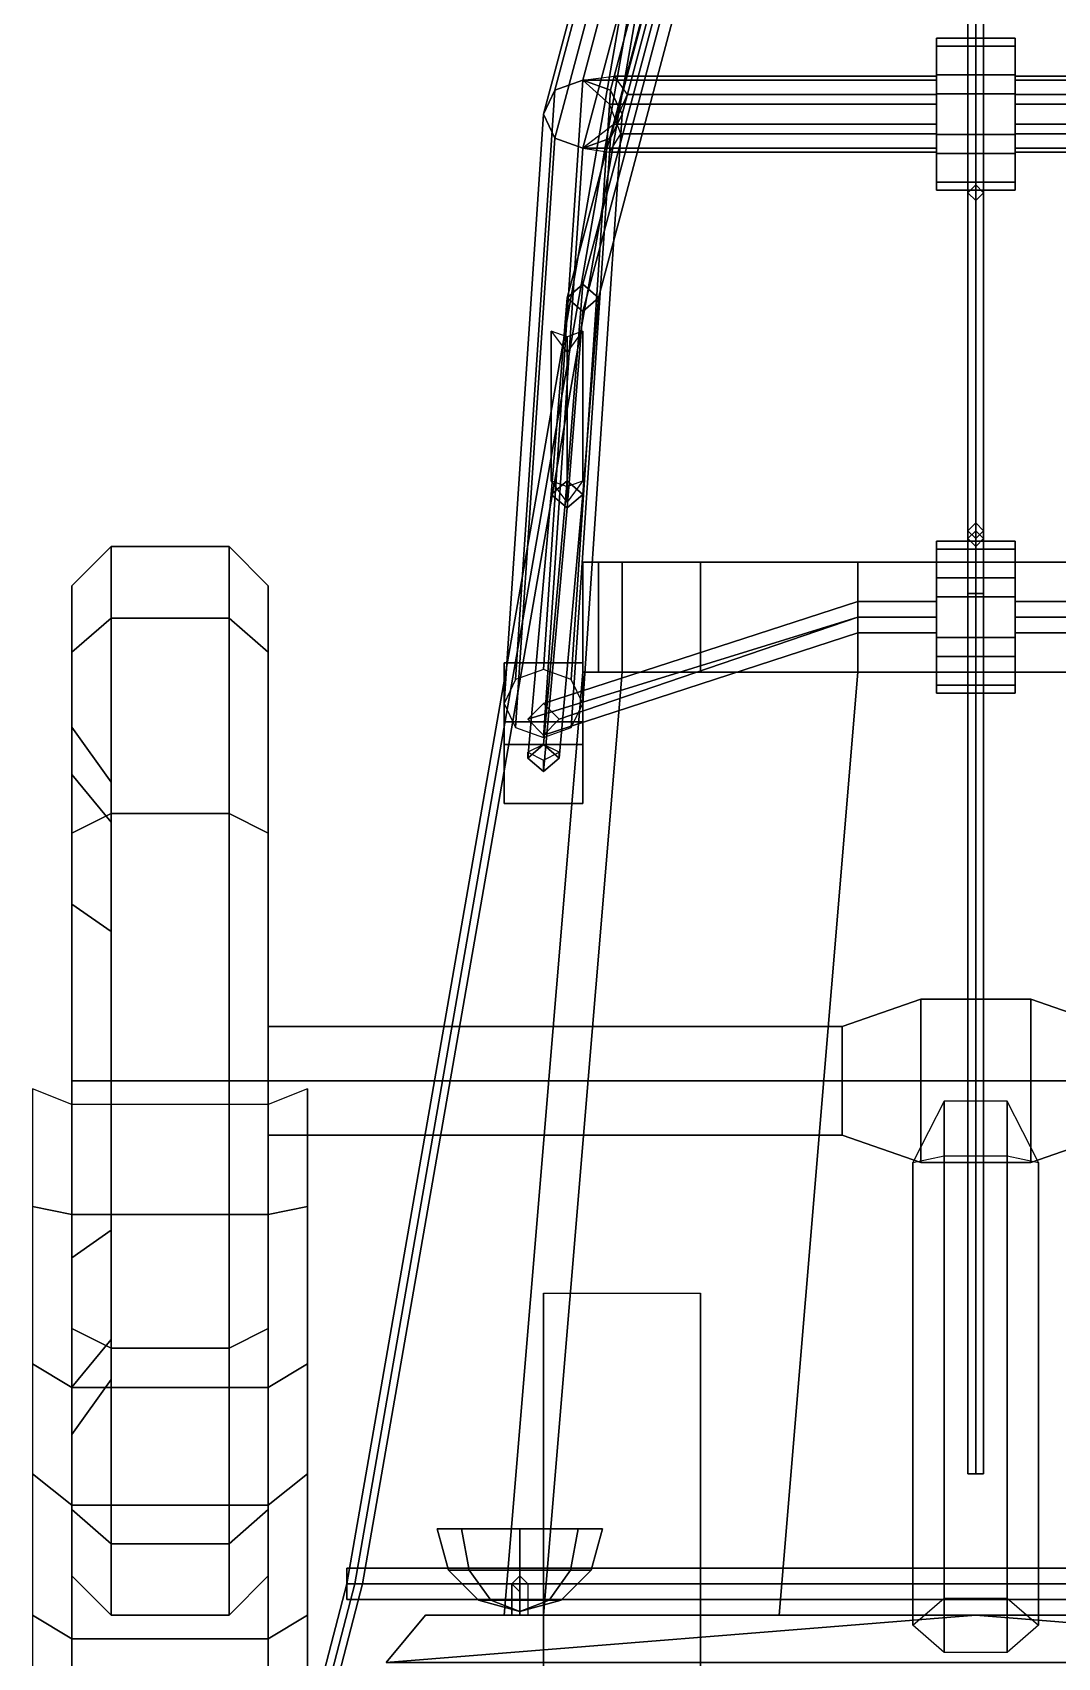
# Model space of a CAD drawing. Header units: millimetres. Extents: x -1.2 to 3, y -3.17 to 5.
# Drawn here: x -1.2 to 0.104, y 0.676 to 2.744 of the extents above; entities that cross this region are included whole.
import ezdxf

# ---------------------------------------------------------------- set-up
doc = ezdxf.new("R2010")
doc.units = ezdxf.units.MM
for name, color, linetype in [('c2', 7, 'Continuous'), ('crane', 1, 'Continuous'), ('mudguards', 6, 'Continuous'), ('wheels', 2, 'Continuous')]:
    doc.layers.add(name, color=color, linetype=linetype)

msp = doc.modelspace()

# ---------------------------------------------------------------- linework, layer by layer
for points in [[(0.5, 2.07, 1.57), (0.5, 2.07, 0.78), (-0.5, 2.07, 0.78), (-0.5, 2.07, 1.57)], [(-0.5, 2.07, 0.78), (-0.5, 1.93, 0.78), (-0.5, 1.93, 1.57), (-0.5, 2.07, 1.57)], [(0.5, 2.07, 0.78), (0.5, 1.93, 0.78), (-0.5, 1.93, 0.78), (-0.5, 2.07, 0.78)], [(-0.5, 2.07, 1.57), (-0.5, 1.93, 1.57), (-0.45, 1.93, 1.63), (-0.45, 2.07, 1.63)], [(0.45, 2.07, 1.63), (0.5, 2.07, 1.57), (-0.5, 2.07, 1.57), (-0.45, 2.07, 1.63)], [(-0.35, 2.07, 0.78), (-0.35, 2.07, 0.65), (-0.48, 2.07, 0.67), (-0.5, 2.07, 0.78)], [(-0.5, 2.07, 0.78), (-0.48, 2.07, 0.67), (-0.48, 1.93, 0.67), (-0.5, 1.93, 0.78)], [(-0.48, 1.93, 0.67), (-0.48, 2.07, 0.67), (-0.35, 2.07, 0.65), (-0.35, 1.93, 0.65)], [(-0.45, 2.07, 1.63), (-0.45, 1.93, 1.63), (-0.15, 1.93, 1.69), (-0.15, 2.07, 1.69)], [(0.15, 2.07, 1.69), (0.45, 2.07, 1.63), (-0.45, 2.07, 1.63), (-0.15, 2.07, 1.69)], [(0, 1.93, 0.68), (0, 2.07, 0.68), (-0.35, 2.07, 0.78), (-0.35, 1.93, 0.78)], [(-0.35, 1.93, 0.65), (-0.35, 2.07, 0.65), (0, 2.07, 0.54), (0, 1.93, 0.54)], [(0, 2.07, 0.68), (0, 2.07, 0.54), (-0.35, 2.07, 0.65), (-0.35, 2.07, 0.78)], [(-0.15, 2.07, 1.69), (-0.15, 1.93, 1.69), (0.15, 1.93, 1.69), (0.15, 2.07, 1.69)], [(0.35, 2.07, 0.78), (0.35, 2.07, 0.65), (0, 2.07, 0.54), (0, 2.07, 0.68)], [(0.35, 2.07, 0.65), (0.35, 1.93, 0.65), (0, 1.93, 0.54), (0, 2.07, 0.54)], [(0, 2.07, 0.68), (0, 1.93, 0.68), (0.35, 1.93, 0.78), (0.35, 2.07, 0.78)], [(-0.5, 1.93, 0.78), (-0.6, 0.73, 0.78), (-0.6, 0.73, 1.57), (-0.5, 1.93, 1.57)], [(-0.5, 1.93, 1.57), (-0.6, 0.73, 1.57), (-0.55, 0.73, 1.67), (-0.45, 1.93, 1.63)], [(0.5, 1.93, 0.78), (0.6, 0.73, 0.78), (-0.6, 0.73, 0.78), (-0.5, 1.93, 0.78)], [(-0.45, 1.93, 1.63), (-0.55, 0.73, 1.67), (-0.25, 0.73, 1.74), (-0.15, 1.93, 1.69)], [(-0.5, 1.93, 0.78), (-0.48, 1.93, 0.67), (-0.35, 1.93, 0.65), (-0.35, 1.93, 0.78)], [(-0.35, 1.93, 0.78), (-0.35, 1.93, 0.65), (0, 1.93, 0.54), (0, 1.93, 0.68)], [(-0.15, 1.93, 1.69), (-0.25, 0.73, 1.74), (0.25, 0.73, 1.74), (0.15, 1.93, 1.69)], [(0, 1.93, 0.68), (0, 1.93, 0.54), (0.35, 1.93, 0.65), (0.35, 1.93, 0.78)], [(-0.17, 1.41, 0.56), (-0.17, 1.4793, 0.6), (-0.07, 1.5139, 0.58), (-0.07, 1.41, 0.52)], [(-0.17, 1.4793, 0.6), (-0.17, 1.4793, 0.68), (-0.07, 1.5139, 0.7), (-0.07, 1.5139, 0.58)], [(-0.17, 1.4793, 0.68), (-0.17, 1.41, 0.72), (-0.07, 1.41, 0.76), (-0.07, 1.5139, 0.7)], [(0.07, 1.41, 0.76), (0.07, 1.5139, 0.7), (-0.07, 1.5139, 0.7), (-0.07, 1.41, 0.76)], [(0.07, 1.5139, 0.7), (0.07, 1.5139, 0.58), (-0.07, 1.5139, 0.58), (-0.07, 1.5139, 0.7)], [(0.07, 1.5139, 0.58), (0.07, 1.41, 0.52), (-0.07, 1.41, 0.52), (-0.07, 1.5139, 0.58)], [(0.17, 1.41, 0.72), (0.17, 1.4793, 0.68), (0.07, 1.5139, 0.7), (0.07, 1.41, 0.76)], [(0.17, 1.4793, 0.68), (0.17, 1.4793, 0.6), (0.07, 1.5139, 0.58), (0.07, 1.5139, 0.7)], [(0.17, 1.4793, 0.6), (0.17, 1.41, 0.56), (0.07, 1.41, 0.52), (0.07, 1.5139, 0.58)], [(-0.17, 1.4793, 0.6), (-0.17, 1.41, 0.56), (-0.9, 1.41, 0.56), (-0.9, 1.4793, 0.6)], [(-0.17, 1.4793, 0.68), (-0.17, 1.4793, 0.6), (-0.9, 1.4793, 0.6), (-0.9, 1.4793, 0.68)], [(-0.17, 1.41, 0.72), (-0.17, 1.4793, 0.68), (-0.9, 1.4793, 0.68), (-0.9, 1.41, 0.72)], [(-0.17, 1.41, 0.56), (-0.17, 1.3407, 0.6), (-0.9, 1.3407, 0.6), (-0.9, 1.41, 0.56)], [(-0.17, 1.3407, 0.68), (-0.17, 1.41, 0.72), (-0.9, 1.41, 0.72), (-0.9, 1.3407, 0.68)], [(-0.17, 1.3407, 0.6), (-0.17, 1.41, 0.56), (-0.07, 1.41, 0.52), (-0.07, 1.3061, 0.58)], [(-0.17, 1.41, 0.72), (-0.17, 1.3407, 0.68), (-0.07, 1.3061, 0.7), (-0.07, 1.41, 0.76)], [(0.07, 1.3061, 0.7), (0.07, 1.41, 0.76), (-0.07, 1.41, 0.76), (-0.07, 1.3061, 0.7)], [(0.07, 1.41, 0.52), (0.07, 1.3061, 0.58), (-0.07, 1.3061, 0.58), (-0.07, 1.41, 0.52)], [(0.17, 1.3407, 0.68), (0.17, 1.41, 0.72), (0.07, 1.41, 0.76), (0.07, 1.3061, 0.7)], [(0.17, 1.41, 0.56), (0.17, 1.3407, 0.6), (0.07, 1.3061, 0.58), (0.07, 1.41, 0.52)], [(-0.04, 1.384, 0.735), (-0.08, 1.3061, 0.7), (-0.08, 0.7172, 1.04), (-0.04, 0.7518, 1.1)], [(0.04, 1.384, 0.735), (-0.04, 1.384, 0.735), (-0.04, 0.7518, 1.1), (0.04, 0.7518, 1.1)], [(0.08, 1.3061, 0.7), (0.04, 1.384, 0.735), (0.04, 0.7518, 1.1), (0.08, 0.7172, 1.04)], [(-0.17, 1.3407, 0.6), (-0.17, 1.3407, 0.68), (-0.9, 1.3407, 0.68), (-0.9, 1.3407, 0.6)], [(-0.17, 1.3407, 0.68), (-0.17, 1.3407, 0.6), (-0.07, 1.3061, 0.58), (-0.07, 1.3061, 0.7)], [(0.17, 1.3407, 0.6), (0.17, 1.3407, 0.68), (0.07, 1.3061, 0.7), (0.07, 1.3061, 0.58)], [(-0.08, 1.3061, 0.7), (-0.04, 1.3147, 0.615), (-0.04, 0.6825, 0.98), (-0.08, 0.7172, 1.04)], [(0.07, 1.3061, 0.58), (0.07, 1.3061, 0.7), (-0.07, 1.3061, 0.7), (-0.07, 1.3061, 0.58)], [(-0.04, 1.3147, 0.615), (0.04, 1.3147, 0.615), (0.04, 0.6825, 0.98), (-0.04, 0.6825, 0.98)], [(0.04, 1.3147, 0.615), (0.08, 1.3061, 0.7), (0.08, 0.7172, 1.04), (0.04, 0.6825, 0.98)], [(-0.55, 1.14, 0.76), (-0.55, -0.46, 0.76), (-0.55, -0.46, 0.89), (-0.55, 1.14, 0.89)], [(-0.35, 1.14, 0.76), (-0.35, -0.46, 0.76), (-0.55, -0.46, 0.76), (-0.55, 1.14, 0.76)], [(-0.35, -0.46, 0.89), (-0.35, -0.46, 0.76), (-0.35, 1.14, 0.76), (-0.35, 1.14, 0.89)], [(-0.5058, 0.84, 1.6958), (-0.58, 0.84, 1.665), (-0.6542, 0.84, 1.6958), (-0.685, 0.84, 1.77)], [(-0.475, 0.84, 1.77), (-0.5058, 0.84, 1.6958), (-0.685, 0.84, 1.77), (-0.6542, 0.84, 1.8442)], [(-0.6709, 0.7875, 1.77), (-0.685, 0.84, 1.77), (-0.6542, 0.84, 1.6958), (-0.6443, 0.7875, 1.7057)], [(-0.6443, 0.7875, 1.8343), (-0.6542, 0.84, 1.8442), (-0.685, 0.84, 1.77), (-0.6709, 0.7875, 1.77)], [(-0.6443, 0.7875, 1.7057), (-0.6542, 0.84, 1.6958), (-0.58, 0.84, 1.665), (-0.58, 0.7875, 1.6791)], [(-0.5058, 0.84, 1.8442), (-0.475, 0.84, 1.77), (-0.6542, 0.84, 1.8442), (-0.58, 0.84, 1.875)], [(-0.58, 0.7875, 1.8609), (-0.58, 0.84, 1.875), (-0.6542, 0.84, 1.8442), (-0.6443, 0.7875, 1.8343)], [(-0.58, 0.7875, 1.6791), (-0.58, 0.84, 1.665), (-0.5058, 0.84, 1.6958), (-0.5157, 0.7875, 1.7057)], [(-0.5157, 0.7875, 1.8343), (-0.5058, 0.84, 1.8442), (-0.58, 0.84, 1.875), (-0.58, 0.7875, 1.8609)], [(-0.5157, 0.7875, 1.7057), (-0.5058, 0.84, 1.6958), (-0.475, 0.84, 1.77), (-0.4891, 0.7875, 1.77)], [(-0.4891, 0.7875, 1.77), (-0.475, 0.84, 1.77), (-0.5058, 0.84, 1.8442), (-0.5157, 0.7875, 1.8343)], [(-0.6325, 0.7491, 1.77), (-0.6709, 0.7875, 1.77), (-0.6443, 0.7875, 1.7057), (-0.6171, 0.7491, 1.7329)], [(-0.6171, 0.7491, 1.8071), (-0.6443, 0.7875, 1.8343), (-0.6709, 0.7875, 1.77), (-0.6325, 0.7491, 1.77)], [(-0.6171, 0.7491, 1.7329), (-0.6443, 0.7875, 1.7057), (-0.58, 0.7875, 1.6791), (-0.58, 0.7491, 1.7175)], [(-0.58, 0.7491, 1.8225), (-0.58, 0.7875, 1.8609), (-0.6443, 0.7875, 1.8343), (-0.6171, 0.7491, 1.8071)], [(-0.58, 0.7491, 1.7175), (-0.58, 0.7875, 1.6791), (-0.5157, 0.7875, 1.7057), (-0.5429, 0.7491, 1.7329)], [(-0.5429, 0.7491, 1.8071), (-0.5157, 0.7875, 1.8343), (-0.58, 0.7875, 1.8609), (-0.58, 0.7491, 1.8225)], [(-0.5429, 0.7491, 1.7329), (-0.5157, 0.7875, 1.7057), (-0.4891, 0.7875, 1.77), (-0.5275, 0.7491, 1.77)], [(-0.5275, 0.7491, 1.77), (-0.4891, 0.7875, 1.77), (-0.5157, 0.7875, 1.8343), (-0.5429, 0.7491, 1.8071)], [(-0.58, 0.735, 1.77), (-0.6325, 0.7491, 1.77), (-0.6171, 0.7491, 1.7329), (-0.58, 0.735, 1.77)], [(-0.58, 0.735, 1.77), (-0.6171, 0.7491, 1.8071), (-0.6325, 0.7491, 1.77), (-0.58, 0.735, 1.77)], [(-0.58, 0.735, 1.77), (-0.6171, 0.7491, 1.7329), (-0.58, 0.7491, 1.7175), (-0.58, 0.735, 1.77)], [(-0.58, 0.735, 1.77), (-0.58, 0.7491, 1.8225), (-0.6171, 0.7491, 1.8071), (-0.58, 0.735, 1.77)], [(-0.58, 0.735, 1.77), (-0.5429, 0.7491, 1.7329), (-0.5275, 0.7491, 1.77), (-0.58, 0.735, 1.77)], [(-0.58, 0.735, 1.77), (-0.58, 0.7491, 1.7175), (-0.5429, 0.7491, 1.7329), (-0.58, 0.735, 1.77)], [(-0.58, 0.735, 1.77), (-0.5429, 0.7491, 1.8071), (-0.58, 0.7491, 1.8225), (-0.58, 0.735, 1.77)], [(-0.58, 0.735, 1.77), (-0.5275, 0.7491, 1.77), (-0.5429, 0.7491, 1.8071), (-0.58, 0.735, 1.77)], [(-0.7, 0.73, 0.78), (-0.75, 0.67, 0.78), (-0.75, 0.67, 1.77), (-0.7, 0.73, 1.74)], [(0, 0.73, 1.77), (-0.75, 0.67, 1.77), (0.75, 0.67, 1.77), (0, 0.73, 1.77)], [(0.7, 0.73, 0.78), (0.75, 0.67, 0.78), (-0.75, 0.67, 0.78), (-0.7, 0.73, 0.78)], [(-0.7, 0.73, 1.74), (-0.75, 0.67, 1.77), (0, 0.73, 1.77)], [(-0.7, 0.73, 1.74), (0, 0.73, 1.77), (0.7, 0.73, 1.74), (-0.7, 0.73, 1.74)], [(-0.25, 0.73, 1.74), (-0.25, 0.73, 1.74), (-0.55, 0.73, 1.67), (-0.7, 0.73, 1.74)], [(-0.55, 0.73, 1.67), (-0.55, 0.73, 1.67), (-0.6, 0.73, 1.57), (-0.7, 0.73, 1.74)], [(-0.6, 0.73, 0.78), (-0.7, 0.73, 0.78), (-0.7, 0.73, 1.74), (-0.6, 0.73, 1.57)], [(0, 0.73, 1.77), (0.75, 0.67, 1.77), (0.7, 0.73, 1.74), (0, 0.73, 1.77)]]:
    msp.add_3dface(points)
at = {"layer": 'c2'}
for points in [[(-0.05, 2.6883, 2.1113), (-0.05, 2.6833, 2.0733), (-0.5, 2.6833, 2.0733), (-0.4599, 2.6883, 2.1113)], [(-0.05, 2.665, 2.1416), (-0.05, 2.6883, 2.1113), (-0.4599, 2.6883, 2.1113), (-0.4433, 2.665, 2.1416)], [(0.05, 2.6833, 2.0733), (0.05, 2.6883, 2.1113), (0.4599, 2.6883, 2.1113), (0.5, 2.6833, 2.0733)], [(0.05, 2.6883, 2.1113), (0.05, 2.665, 2.1416), (0.4433, 2.665, 2.1416), (0.4599, 2.6883, 2.1113)], [(-0.05, 2.6833, 2.0733), (-0.05, 2.6529, 2.05), (-0.4658, 2.6529, 2.05), (-0.5, 2.6833, 2.0733)], [(0.05, 2.6529, 2.05), (0.05, 2.6833, 2.0733), (0.5, 2.6833, 2.0733), (0.4658, 2.6529, 2.05)], [(-0.05, 2.6529, 2.05), (-0.05, 2.615, 2.055), (-0.4517, 2.615, 2.055), (-0.4658, 2.6529, 2.05)], [(-0.05, 2.6271, 2.1466), (-0.05, 2.665, 2.1416), (-0.4433, 2.665, 2.1416), (-0.4599, 2.6271, 2.1466)], [(0.05, 2.665, 2.1416), (0.05, 2.6271, 2.1466), (0.4599, 2.6271, 2.1466), (0.4433, 2.665, 2.1416)], [(0.05, 2.615, 2.055), (0.05, 2.6529, 2.05), (0.4658, 2.6529, 2.05), (0.4517, 2.615, 2.055)], [(-0.05, 2.5967, 2.1233), (-0.05, 2.6271, 2.1466), (-0.4599, 2.6271, 2.1466), (-0.5, 2.5967, 2.1233)], [(0.05, 2.6271, 2.1466), (0.05, 2.5967, 2.1233), (0.5, 2.5967, 2.1233), (0.4599, 2.6271, 2.1466)], [(-0.05, 2.615, 2.055), (-0.05, 2.5917, 2.0854), (-0.4658, 2.5917, 2.0854), (-0.4517, 2.615, 2.055)], [(0.05, 2.5917, 2.0854), (0.05, 2.615, 2.055), (0.4517, 2.615, 2.055), (0.4658, 2.5917, 2.0854)], [(-0.05, 2.5917, 2.0854), (-0.05, 2.5967, 2.1233), (-0.5, 2.5967, 2.1233), (-0.4658, 2.5917, 2.0854)], [(0.05, 2.5967, 2.1233), (0.05, 2.5917, 2.0854), (0.4658, 2.5917, 2.0854), (0.5, 2.5967, 2.1233)]]:
    msp.add_3dface(points, dxfattribs=at)
at = {"layer": 'crane'}
for points in [[(-0.8, 0.77, 3.12), (-0.79, 0.77, 3.13), (-0.21, 4.1, 4.64), (-0.22, 4.1, 4.63)], [(-0.79, 0.77, 3.11), (-0.8, 0.77, 3.12), (-0.22, 4.1, 4.63), (-0.21, 4.1, 4.62)], [(-0.79, 0.77, 3.13), (-0.78, 0.77, 3.12), (-0.2, 4.1, 4.63), (-0.21, 4.1, 4.64)], [(-0.78, 0.77, 3.12), (-0.79, 0.77, 3.11), (-0.21, 4.1, 4.62), (-0.2, 4.1, 4.63)], [(-0.3354, 3.4206, 3.3797), (-0.3, 3.4333, 3.3724), (-0.5, 2.6833, 2.0733), (-0.5354, 2.6706, 2.0806)], [(-0.3, 3.4333, 3.3724), (-0.2646, 3.4206, 3.3797), (-0.4646, 2.6706, 2.0806), (-0.5, 2.6833, 2.0733)], [(-0.35, 3.39, 3.3974), (-0.3354, 3.4206, 3.3797), (-0.5354, 2.6706, 2.0806), (-0.55, 2.64, 2.0983)], [(-0.2646, 3.4206, 3.3797), (-0.25, 3.39, 3.3974), (-0.45, 2.64, 2.0983), (-0.4646, 2.6706, 2.0806)], [(-0.3354, 3.3594, 3.415), (-0.35, 3.39, 3.3974), (-0.55, 2.64, 2.0983), (-0.5354, 2.6094, 2.116)], [(-0.25, 3.39, 3.3974), (-0.2646, 3.3594, 3.415), (-0.4646, 2.6094, 2.116), (-0.45, 2.64, 2.0983)], [(-0.3, 3.3467, 3.4224), (-0.3354, 3.3594, 3.415), (-0.5354, 2.6094, 2.116), (-0.5, 2.5967, 2.1233)], [(-0.2646, 3.3594, 3.415), (-0.3, 3.3467, 3.4224), (-0.5, 2.5967, 2.1233), (-0.4646, 2.6094, 2.116)], [(0, 2.55, 2.15), (-0.01, 2.54, 2.15), (-0.01, 3.29, 3.45), (0, 3.3, 3.45)], [(-0.01, 2.54, 2.15), (0, 2.53, 2.15), (0, 3.28, 3.45), (-0.01, 3.29, 3.45)], [(0.01, 2.54, 2.15), (0, 2.55, 2.15), (0, 3.3, 3.45), (0.01, 3.29, 3.45)], [(0, 2.53, 2.15), (0.01, 2.54, 2.15), (0.01, 3.29, 3.45), (0, 3.28, 3.45)], [(-0.32, 3.1562, 3.5324), (-0.3, 3.1735, 3.5224), (-0.5, 2.4235, 2.2233), (-0.52, 2.4062, 2.2333)], [(-0.3, 3.1735, 3.5224), (-0.28, 3.1562, 3.5324), (-0.48, 2.4062, 2.2333), (-0.5, 2.4235, 2.2233)], [(-0.3, 3.1389, 3.5424), (-0.32, 3.1562, 3.5324), (-0.52, 2.4062, 2.2333), (-0.5, 2.3889, 2.2433)], [(-0.28, 3.1562, 3.5324), (-0.3, 3.1389, 3.5424), (-0.5, 2.3889, 2.2433), (-0.48, 2.4062, 2.2333)], [(-0.05, 2.69, 2.1849), (-0.05, 2.7366, 2.1242), (-0.05, 2.7266, 2.0483), (-0.05, 2.6141, 2.1949)], [(0.05, 2.69, 2.1849), (0.05, 2.7366, 2.1242), (-0.05, 2.7366, 2.1242), (-0.05, 2.69, 2.1849)], [(0.05, 2.7366, 2.1242), (0.05, 2.7266, 2.0483), (-0.05, 2.7266, 2.0483), (-0.05, 2.7366, 2.1242)], [(0.05, 2.5534, 2.1483), (0.05, 2.7366, 2.1242), (0.05, 2.69, 2.1849), (0.05, 2.6141, 2.1949)], [(0.05, 2.5434, 2.0724), (0.05, 2.7266, 2.0483), (0.05, 2.7366, 2.1242), (0.05, 2.5534, 2.1483)], [(-0.05, 2.6141, 2.1949), (-0.05, 2.7266, 2.0483), (-0.05, 2.6659, 2.0017), (-0.05, 2.5534, 2.1483)], [(0.05, 2.7266, 2.0483), (0.05, 2.6659, 2.0017), (-0.05, 2.6659, 2.0017), (-0.05, 2.7266, 2.0483)], [(0.05, 2.59, 2.0117), (0.05, 2.6659, 2.0017), (0.05, 2.7266, 2.0483), (0.05, 2.5434, 2.0724)], [(0.05, 2.6141, 2.1949), (0.05, 2.69, 2.1849), (-0.05, 2.69, 2.1849), (-0.05, 2.6141, 2.1949)], [(-0.55, 2.64, 2.0983), (-0.5354, 2.6706, 2.0806), (-0.5854, 1.9206, 0.7816), (-0.6, 1.89, 0.7993)], [(-0.5354, 2.6706, 2.0806), (-0.5, 2.6833, 2.0733), (-0.55, 1.9333, 0.7743), (-0.5854, 1.9206, 0.7816)], [(-0.5, 2.6833, 2.0733), (-0.4646, 2.6706, 2.0806), (-0.5146, 1.9206, 0.7816), (-0.55, 1.9333, 0.7743)], [(-0.4646, 2.6706, 2.0806), (-0.45, 2.64, 2.0983), (-0.5, 1.89, 0.7993), (-0.5146, 1.9206, 0.7816)], [(-0.05, 2.5534, 2.1483), (-0.05, 2.6659, 2.0017), (-0.05, 2.59, 2.0117), (-0.05, 2.5434, 2.0724)], [(0.05, 2.6659, 2.0017), (0.05, 2.59, 2.0117), (-0.05, 2.59, 2.0117), (-0.05, 2.6659, 2.0017)], [(-0.5354, 2.6094, 2.116), (-0.55, 2.64, 2.0983), (-0.6, 1.89, 0.7993), (-0.5854, 1.8594, 0.817)], [(-0.45, 2.64, 2.0983), (-0.4646, 2.6094, 2.116), (-0.5146, 1.8594, 0.817), (-0.5, 1.89, 0.7993)], [(-0.5, 2.5967, 2.1233), (-0.5354, 2.6094, 2.116), (-0.5854, 1.8594, 0.817), (-0.55, 1.8467, 0.8243)], [(-0.4646, 2.6094, 2.116), (-0.5, 2.5967, 2.1233), (-0.55, 1.8467, 0.8243), (-0.5146, 1.8594, 0.817)], [(0.05, 2.5534, 2.1483), (0.05, 2.6141, 2.1949), (-0.05, 2.6141, 2.1949), (-0.05, 2.5534, 2.1483)], [(0.05, 2.59, 2.0117), (0.05, 2.5434, 2.0724), (-0.05, 2.5434, 2.0724), (-0.05, 2.59, 2.0117)], [(0.05, 2.5434, 2.0724), (0.05, 2.5534, 2.1483), (-0.05, 2.5534, 2.1483), (-0.05, 2.5434, 2.0724)], [(0, 2.12, 0.44), (-0.01, 2.11, 0.44), (-0.01, 2.54, 2.15), (0, 2.55, 2.15)], [(0.01, 2.11, 0.44), (0, 2.12, 0.44), (0, 2.55, 2.15), (0.01, 2.54, 2.15)], [(-0.01, 2.11, 0.44), (0, 2.1, 0.44), (0, 2.53, 2.15), (-0.01, 2.54, 2.15)], [(0, 2.1, 0.44), (0.01, 2.11, 0.44), (0.01, 2.54, 2.15), (0, 2.53, 2.15)], [(-0.52, 2.4062, 2.2333), (-0.5, 2.4235, 2.2233), (-0.52, 2.1735, 1.7903), (-0.54, 2.1562, 1.8003)], [(-0.5, 2.4235, 2.2233), (-0.48, 2.4062, 2.2333), (-0.5, 2.1562, 1.8003), (-0.52, 2.1735, 1.7903)], [(-0.5, 2.3889, 2.2433), (-0.52, 2.4062, 2.2333), (-0.54, 2.1562, 1.8003), (-0.52, 2.1389, 1.8103)], [(-0.48, 2.4062, 2.2333), (-0.5, 2.3889, 2.2433), (-0.52, 2.1389, 1.8103), (-0.5, 2.1562, 1.8003)], [(-0.52, 2.3567, 1.7076), (-0.54, 2.364, 1.6803), (-0.54, 2.1735, 1.7903), (-0.52, 2.1662, 1.8176)], [(-0.54, 2.364, 1.6803), (-0.52, 2.3367, 1.673), (-0.52, 2.1462, 1.783), (-0.54, 2.1735, 1.7903)], [(-0.5, 2.364, 1.6803), (-0.52, 2.3567, 1.7076), (-0.52, 2.1662, 1.8176), (-0.5, 2.1735, 1.7903)], [(-0.52, 2.3367, 1.673), (-0.5, 2.364, 1.6803), (-0.5, 2.1735, 1.7903), (-0.52, 2.1462, 1.783)], [(-0.54, 2.1562, 1.8003), (-0.52, 2.1735, 1.7903), (-0.55, 1.838, 0.8293), (-0.57, 1.8207, 0.8393)], [(-0.52, 2.1735, 1.7903), (-0.5, 2.1562, 1.8003), (-0.53, 1.8207, 0.8393), (-0.55, 1.838, 0.8293)], [(-0.52, 2.1389, 1.8103), (-0.54, 2.1562, 1.8003), (-0.57, 1.8207, 0.8393), (-0.55, 1.8034, 0.8493)], [(-0.5, 2.1562, 1.8003), (-0.52, 2.1389, 1.8103), (-0.55, 1.8034, 0.8493), (-0.53, 1.8207, 0.8393)], [(-0.01, 2.11, 0.44), (0, 2.12, 0.44), (0, 2.11, 0.37), (-0.01, 2.1, 0.37)], [(0, 2.1, 0.44), (-0.01, 2.11, 0.44), (-0.01, 2.1, 0.37), (0, 2.09, 0.37)], [(0, 2.03, 0.3), (-0.01, 2.03, 0.31), (-0.01, 2.1, 0.37), (0, 2.11, 0.37)], [(0, 2.12, 0.44), (0.01, 2.11, 0.44), (0.01, 2.1, 0.37), (0, 2.11, 0.37)], [(0.01, 2.11, 0.44), (0, 2.1, 0.44), (0, 2.09, 0.37), (0.01, 2.1, 0.37)], [(0.01, 2.03, 0.31), (0, 2.03, 0.3), (0, 2.11, 0.37), (0.01, 2.1, 0.37)], [(0.05, 2.05, 0.5049), (0.05, 2.0966, 0.4442), (-0.05, 2.0966, 0.4442), (-0.05, 2.05, 0.5049)], [(-0.05, 2.05, 0.5049), (-0.05, 2.0966, 0.4442), (-0.05, 2.0866, 0.3683), (-0.05, 1.9741, 0.5149)], [(0.05, 2.0966, 0.4442), (0.05, 2.0866, 0.3683), (-0.05, 2.0866, 0.3683), (-0.05, 2.0966, 0.4442)], [(-0.01, 2.03, 0.31), (0, 2.03, 0.32), (0, 2.09, 0.37), (-0.01, 2.1, 0.37)], [(0, 2.03, 0.32), (0.01, 2.03, 0.31), (0.01, 2.1, 0.37), (0, 2.09, 0.37)], [(0.05, 1.9134, 0.4683), (0.05, 2.0966, 0.4442), (0.05, 2.05, 0.5049), (0.05, 1.9741, 0.5149)], [(0.05, 1.9034, 0.3924), (0.05, 2.0866, 0.3683), (0.05, 2.0966, 0.4442), (0.05, 1.9134, 0.4683)], [(-0.05, 1.9741, 0.5149), (-0.05, 2.0866, 0.3683), (-0.05, 2.0259, 0.3217), (-0.05, 1.9134, 0.4683)], [(0.05, 2.0866, 0.3683), (0.05, 2.0259, 0.3217), (-0.05, 2.0259, 0.3217), (-0.05, 2.0866, 0.3683)], [(0.05, 1.95, 0.3317), (0.05, 2.0259, 0.3217), (0.05, 2.0866, 0.3683), (0.05, 1.9034, 0.3924)], [(0.05, 1.9741, 0.5149), (0.05, 2.05, 0.5049), (-0.05, 2.05, 0.5049), (-0.05, 1.9741, 0.5149)], [(0, 0.91, 0.74), (-0.01, 0.91, 0.75), (-0.01, 2.03, 0.31), (0, 2.03, 0.3)], [(-0.01, 0.91, 0.75), (0, 0.91, 0.76), (0, 2.03, 0.32), (-0.01, 2.03, 0.31)], [(0.01, 0.91, 0.75), (0, 0.91, 0.74), (0, 2.03, 0.3), (0.01, 2.03, 0.31)], [(0, 0.91, 0.76), (0.01, 0.91, 0.75), (0.01, 2.03, 0.31), (0, 2.03, 0.32)], [(-0.15, 2.02, 0.42), (-0.15, 2, 0.4), (-0.57, 1.87, 0.63), (-0.55, 1.89, 0.63)], [(-0.15, 2, 0.44), (-0.15, 2.02, 0.42), (-0.55, 1.89, 0.63), (-0.53, 1.87, 0.63)], [(-0.05, 2, 0.44), (-0.05, 2.02, 0.42), (-0.15, 2.02, 0.42), (-0.15, 2, 0.44)], [(-0.05, 2.02, 0.42), (-0.05, 2, 0.4), (-0.15, 2, 0.4), (-0.15, 2.02, 0.42)], [(-0.05, 1.9134, 0.4683), (-0.05, 2.0259, 0.3217), (-0.05, 1.95, 0.3317), (-0.05, 1.9034, 0.3924)], [(0.05, 2.0259, 0.3217), (0.05, 1.95, 0.3317), (-0.05, 1.95, 0.3317), (-0.05, 2.0259, 0.3217)], [(0.15, 2, 0.44), (0.15, 2.02, 0.42), (0.05, 2.02, 0.42), (0.05, 2, 0.44)], [(0.15, 2.02, 0.42), (0.15, 2, 0.4), (0.05, 2, 0.4), (0.05, 2.02, 0.42)], [(-0.15, 2, 0.4), (-0.15, 1.98, 0.42), (-0.55, 1.85, 0.63), (-0.57, 1.87, 0.63)], [(-0.15, 1.98, 0.42), (-0.15, 2, 0.44), (-0.53, 1.87, 0.63), (-0.55, 1.85, 0.63)], [(-0.05, 1.98, 0.42), (-0.05, 2, 0.44), (-0.15, 2, 0.44), (-0.15, 1.98, 0.42)], [(-0.05, 2, 0.4), (-0.05, 1.98, 0.42), (-0.15, 1.98, 0.42), (-0.15, 2, 0.4)], [(0.15, 1.98, 0.42), (0.15, 2, 0.44), (0.05, 2, 0.44), (0.05, 1.98, 0.42)], [(0.15, 2, 0.4), (0.15, 1.98, 0.42), (0.05, 1.98, 0.42), (0.05, 2, 0.4)], [(0.05, 1.9134, 0.4683), (0.05, 1.9741, 0.5149), (-0.05, 1.9741, 0.5149), (-0.05, 1.9134, 0.4683)], [(0.05, 1.95, 0.3317), (0.05, 1.9034, 0.3924), (-0.05, 1.9034, 0.3924), (-0.05, 1.95, 0.3317)], [(-0.5, 1.838, 0.8293), (-0.5, 1.942, 0.7693), (-0.6, 1.942, 0.7693), (-0.6, 1.838, 0.8293)], [(-0.5, 1.942, 0.7693), (-0.5, 1.867, 0.6394), (-0.6, 1.867, 0.6394), (-0.6, 1.942, 0.7693)], [(-0.6, 1.942, 0.7693), (-0.6, 1.867, 0.6394), (-0.6, 1.763, 0.6994), (-0.6, 1.838, 0.8293)], [(-0.5, 1.763, 0.6994), (-0.5, 1.867, 0.6394), (-0.5, 1.942, 0.7693), (-0.5, 1.838, 0.8293)], [(0.05, 1.9034, 0.3924), (0.05, 1.9134, 0.4683), (-0.05, 1.9134, 0.4683), (-0.05, 1.9034, 0.3924)], [(-0.57, 1.87, 0.68), (-0.55, 1.89, 0.68), (-0.55, 1.89, 0.63), (-0.57, 1.87, 0.63)], [(-0.55, 1.89, 0.68), (-0.53, 1.87, 0.68), (-0.53, 1.87, 0.63), (-0.55, 1.89, 0.63)], [(-0.6, 1.763, 0.6994), (-0.6, 1.867, 0.6394), (-0.5, 1.867, 0.6394), (-0.5, 1.763, 0.6994)], [(-0.55, 1.85, 0.68), (-0.57, 1.87, 0.68), (-0.57, 1.87, 0.63), (-0.55, 1.85, 0.63)], [(-0.53, 1.87, 0.68), (-0.55, 1.85, 0.68), (-0.55, 1.85, 0.63), (-0.53, 1.87, 0.63)], [(-0.6, 1.838, 0.8293), (-0.6, 1.763, 0.6994), (-0.5, 1.763, 0.6994), (-0.5, 1.838, 0.8293)], [(-0.57, 1.8207, 0.8393), (-0.55, 1.838, 0.8293), (-0.55, 1.838, 0.8293), (-0.57, 1.828, 0.812)], [(-0.55, 1.8034, 0.8493), (-0.57, 1.8207, 0.8393), (-0.57, 1.828, 0.812), (-0.55, 1.818, 0.7946)], [(-0.55, 1.838, 0.8293), (-0.53, 1.8207, 0.8393), (-0.53, 1.828, 0.812), (-0.55, 1.838, 0.8293)], [(-0.53, 1.8207, 0.8393), (-0.55, 1.8034, 0.8493), (-0.55, 1.818, 0.7946), (-0.53, 1.828, 0.812)], [(0.8, 0.77, 3.14), (0.8, 0.79, 3.12), (-0.8, 0.79, 3.12), (-0.8, 0.77, 3.14)], [(0.8, 0.79, 3.12), (0.8, 0.77, 3.1), (-0.8, 0.77, 3.1), (-0.8, 0.79, 3.12)], [(-0.8, 0.77, 3.1), (-0.8, 0.75, 3.12), (-0.8, 0.77, 3.14), (-0.8, 0.79, 3.12)], [(-0.79, 0.77, 3.13), (-0.8, 0.77, 3.12), (-1.14, -0.54, 2.53), (-1.13, -0.54, 2.54)], [(-0.8, 0.77, 3.12), (-0.79, 0.77, 3.11), (-1.13, -0.54, 2.52), (-1.14, -0.54, 2.53)], [(-0.78, 0.77, 3.12), (-0.79, 0.77, 3.13), (-1.13, -0.54, 2.54), (-1.12, -0.54, 2.53)], [(-0.79, 0.77, 3.11), (-0.78, 0.77, 3.12), (-1.12, -0.54, 2.53), (-1.13, -0.54, 2.52)], [(0.8, 0.75, 3.12), (0.8, 0.77, 3.14), (-0.8, 0.77, 3.14), (-0.8, 0.75, 3.12)], [(0.8, 0.77, 3.1), (0.8, 0.75, 3.12), (-0.8, 0.75, 3.12), (-0.8, 0.77, 3.1)]]:
    msp.add_3dface(points, dxfattribs=at)
at = {"layer": 'mudguards', "extrusion": (1, 0, 0)}
for p, q in [((-0.85, 1.25, 1.5), (-0.85, 1.17, 1.43)), ((-0.85, 1.17, 1.43), (-0.85, 1.13, 1.35)), ((-0.85, 1.13, 1.35), (-0.85, 1.11, 1.23)), ((-0.85, 1.11, 1.23), (-0.85, 1.11, 0.78))]:
    msp.add_line(p, q, dxfattribs=at)
at = {"layer": 'mudguards'}
for points in [[(-1.2, 1.4, 1.55), (-1.2, 1.25, 1.53), (-1.15, 1.24, 1.58), (-1.15, 1.38, 1.59)], [(-0.9, 1.38, 1.59), (-0.9, 1.24, 1.58), (-0.85, 1.25, 1.53), (-0.85, 1.4, 1.55)], [(-0.85, 1.25, 1.5), (-0.85, 1.25, 1.5), (-0.85, 1.25, 1.53), (-0.85, 1.4, 1.55)], [(-1.15, 1.38, 1.59), (-1.15, 1.24, 1.58), (-0.9, 1.24, 1.58), (-0.9, 1.38, 1.59)], [(-1.2, 1.25, 1.53), (-1.2, 1.05, 1.47), (-1.15, 1.02, 1.51), (-1.15, 1.24, 1.58)], [(-0.9, 1.24, 1.58), (-0.9, 1.02, 1.51), (-0.85, 1.05, 1.47), (-0.85, 1.25, 1.53)], [(-0.85, 1.25, 1.5), (-0.85, 1.17, 1.43), (-0.85, 1.05, 1.47), (-0.85, 1.25, 1.53)], [(-1.15, 1.24, 1.58), (-1.15, 1.02, 1.51), (-0.9, 1.02, 1.51), (-0.9, 1.24, 1.58)], [(-0.85, 1.17, 1.43), (-0.85, 1.13, 1.35), (-0.85, 0.91, 1.38), (-0.85, 1.05, 1.47)], [(-0.85, 1.13, 1.35), (-0.85, 1.11, 1.23), (-0.85, 0.73, 1.2), (-0.85, 0.91, 1.38)], [(-0.85, 1.11, 1.23), (-0.85, 1.11, 1.23), (-0.85, 0.64, 1.03), (-0.85, 0.73, 1.2)], [(-0.85, 1.11, 1.23), (-0.85, 1.11, 1.23), (-0.85, 0.59, 0.88), (-0.85, 0.64, 1.03)], [(-0.85, 1.11, 1.23), (-0.85, 1.11, 1.23), (-0.85, 0.57, 0.76), (-0.85, 0.59, 0.88)], [(-0.85, 1.11, 1.23), (-0.85, 1.11, 0.78), (-0.85, 0.57, 0.64), (-0.85, 0.57, 0.76)], [(-1.2, 1.05, 1.47), (-1.2, 0.91, 1.38), (-1.15, 0.87, 1.41), (-1.15, 1.02, 1.51)], [(-0.9, 1.02, 1.51), (-0.9, 0.87, 1.41), (-0.85, 0.91, 1.38), (-0.85, 1.05, 1.47)], [(-1.15, 1.02, 1.51), (-1.15, 0.87, 1.41), (-0.9, 0.87, 1.41), (-0.9, 1.02, 1.51)], [(-1.2, 0.91, 1.38), (-1.2, 0.73, 1.2), (-1.15, 0.7, 1.24), (-1.15, 0.87, 1.41)], [(-0.9, 0.87, 1.41), (-0.9, 0.7, 1.24), (-0.85, 0.73, 1.2), (-0.85, 0.91, 1.38)], [(-1.15, 0.87, 1.41), (-1.15, 0.7, 1.24), (-0.9, 0.7, 1.24), (-0.9, 0.87, 1.41)], [(-1.2, 0.73, 1.2), (-1.2, 0.64, 1.03), (-1.15, 0.6, 1.07), (-1.15, 0.7, 1.24)], [(-0.9, 0.7, 1.24), (-0.9, 0.6, 1.07), (-0.85, 0.64, 1.03), (-0.85, 0.73, 1.2)], [(-1.15, 0.7, 1.24), (-1.15, 0.6, 1.07), (-0.9, 0.6, 1.07), (-0.9, 0.7, 1.24)]]:
    msp.add_3dface(points, dxfattribs=at)
at = {"layer": 'wheels'}
for points in [[(-1.1, 1.9989, 0.98), (-1.1, 2.09, 0.64), (-1.15, 2.04, 0.64), (-1.15, 1.9556, 0.955)], [(-1.1, 2.09, 0.64), (-1.1, 1.9989, 0.3), (-1.15, 1.9556, 0.325), (-1.15, 2.04, 0.64)], [(-1.1, 2.09, 0.64), (-1.1, 1.9989, 0.98), (-0.95, 1.9989, 0.98), (-0.95, 2.09, 0.64)], [(-1.1, 1.9989, 0.3), (-1.1, 2.09, 0.64), (-0.95, 2.09, 0.64), (-0.95, 1.9989, 0.3)], [(-0.95, 2.09, 0.64), (-0.95, 1.9989, 0.98), (-0.9, 1.9556, 0.955), (-0.9, 2.04, 0.64)], [(-0.95, 1.9989, 0.3), (-0.95, 2.09, 0.64), (-0.9, 2.04, 0.64), (-0.9, 1.9556, 0.325)], [(-1.15, 1.9556, 0.955), (-1.15, 2.04, 0.64), (-1.15, 1.86, 0.64), (-1.15, 1.7997, 0.865)], [(-1.15, 2.04, 0.64), (-1.15, 1.9556, 0.325), (-1.15, 1.7997, 0.415), (-1.15, 1.86, 0.64)], [(-0.9, 0.8644, 0.955), (-0.9, 2.04, 0.64), (-0.9, 1.9556, 0.955), (-0.9, 1.095, 1.1856)], [(-0.9, 0.78, 0.64), (-0.9, 1.9556, 0.325), (-0.9, 2.04, 0.64), (-0.9, 0.8644, 0.955)], [(-1.1, 1.75, 1.2289), (-1.1, 1.9989, 0.98), (-1.15, 1.9556, 0.955), (-1.15, 1.725, 1.1856)], [(-1.1, 1.9989, 0.3), (-1.1, 1.75, 0.0511), (-1.15, 1.725, 0.0944), (-1.15, 1.9556, 0.325)], [(-1.1, 1.9989, 0.98), (-1.1, 1.75, 1.2289), (-0.95, 1.75, 1.2289), (-0.95, 1.9989, 0.98)], [(-1.1, 1.75, 0.0511), (-1.1, 1.9989, 0.3), (-0.95, 1.9989, 0.3), (-0.95, 1.75, 0.0511)], [(-0.95, 1.9989, 0.98), (-0.95, 1.75, 1.2289), (-0.9, 1.725, 1.1856), (-0.9, 1.9556, 0.955)], [(-0.95, 1.75, 0.0511), (-0.95, 1.9989, 0.3), (-0.9, 1.9556, 0.325), (-0.9, 1.725, 0.0944)], [(-1.15, 1.725, 1.1856), (-1.15, 1.9556, 0.955), (-1.15, 1.7997, 0.865), (-1.15, 1.635, 1.0297)], [(-1.15, 1.9556, 0.325), (-1.15, 1.725, 0.0944), (-1.15, 1.635, 0.2503), (-1.15, 1.7997, 0.415)], [(-0.9, 1.095, 1.1856), (-0.9, 1.9556, 0.955), (-0.9, 1.725, 1.1856), (-0.9, 1.41, 1.27)], [(-0.9, 0.8644, 0.325), (-0.9, 1.725, 0.0944), (-0.9, 1.9556, 0.325), (-0.9, 0.78, 0.64)], [(-1.15, 1.7997, 0.865), (-1.15, 1.86, 0.64), (-1.1, 1.79, 0.64), (-1.1, 1.7391, 0.83)], [(-1.15, 1.86, 0.64), (-1.15, 1.7997, 0.415), (-1.1, 1.7391, 0.45), (-1.1, 1.79, 0.64)], [(-1.15, 1.635, 1.0297), (-1.15, 1.7997, 0.865), (-1.1, 1.7391, 0.83), (-1.1, 1.6, 0.9691)], [(-1.15, 1.7997, 0.415), (-1.15, 1.635, 0.2503), (-1.1, 1.6, 0.3109), (-1.1, 1.7391, 0.45)], [(-1.1, 1.7391, 0.45), (-1.1, 1.03, 0.64), (-1.1, 1.0809, 0.83), (-1.1, 1.79, 0.64)], [(-1.1, 1.79, 0.64), (-1.1, 1.0809, 0.83), (-1.1, 1.22, 0.9691), (-1.1, 1.7391, 0.83)], [(-1.1, 1.41, 1.32), (-1.1, 1.75, 1.2289), (-1.15, 1.725, 1.1856), (-1.15, 1.41, 1.27)], [(-1.1, 1.75, 0.0511), (-1.1, 1.41, -0.04), (-1.15, 1.41, 0.01), (-1.15, 1.725, 0.0944)], [(-1.1, 1.75, 1.2289), (-1.1, 1.41, 1.32), (-0.95, 1.41, 1.32), (-0.95, 1.75, 1.2289)], [(-1.1, 1.41, -0.04), (-1.1, 1.75, 0.0511), (-0.95, 1.75, 0.0511), (-0.95, 1.41, -0.04)], [(-1.1, 1.7391, 0.83), (-1.1, 1.22, 0.9691), (-1.1, 1.41, 1.02), (-1.1, 1.6, 0.9691)], [(-1.1, 1.6, 0.3109), (-1.1, 1.0809, 0.45), (-1.1, 1.03, 0.64), (-1.1, 1.7391, 0.45)], [(-0.95, 1.75, 1.2289), (-0.95, 1.41, 1.32), (-0.9, 1.41, 1.27), (-0.9, 1.725, 1.1856)], [(-0.95, 1.41, -0.04), (-0.95, 1.75, 0.0511), (-0.9, 1.725, 0.0944), (-0.9, 1.41, 0.01)], [(-1.15, 1.41, 1.27), (-1.15, 1.725, 1.1856), (-1.15, 1.635, 1.0297), (-1.15, 1.41, 1.09)], [(-1.15, 1.725, 0.0944), (-1.15, 1.41, 0.01), (-1.15, 1.41, 0.19), (-1.15, 1.635, 0.2503)], [(-0.9, 1.095, 0.0944), (-0.9, 1.41, 0.01), (-0.9, 1.725, 0.0944), (-0.9, 0.8644, 0.325)], [(-1.15, 1.635, 0.2503), (-1.15, 1.41, 0.19), (-1.1, 1.41, 0.26), (-1.1, 1.6, 0.3109)], [(-1.15, 1.41, 1.09), (-1.15, 1.635, 1.0297), (-1.1, 1.6, 0.9691), (-1.1, 1.41, 1.02)], [(-1.1, 1.41, 0.26), (-1.1, 1.22, 0.3109), (-1.1, 1.0809, 0.45), (-1.1, 1.6, 0.3109)], [(-1.15, 1.095, 1.1856), (-1.15, 1.41, 1.27), (-1.15, 1.41, 1.09), (-1.15, 1.185, 1.0297)], [(-1.1, 1.07, 1.2289), (-1.1, 1.41, 1.32), (-1.15, 1.41, 1.27), (-1.15, 1.095, 1.1856)], [(-1.15, 1.41, 0.19), (-1.15, 1.185, 0.2503), (-1.1, 1.22, 0.3109), (-1.1, 1.41, 0.26)], [(-1.15, 1.41, 0.01), (-1.15, 1.095, 0.0944), (-1.15, 1.185, 0.2503), (-1.15, 1.41, 0.19)], [(-1.15, 1.185, 1.0297), (-1.15, 1.41, 1.09), (-1.1, 1.41, 1.02), (-1.1, 1.22, 0.9691)], [(-1.1, 1.41, -0.04), (-1.1, 1.07, 0.0511), (-1.15, 1.095, 0.0944), (-1.15, 1.41, 0.01)], [(-1.1, 1.41, 1.32), (-1.1, 1.07, 1.2289), (-0.95, 1.07, 1.2289), (-0.95, 1.41, 1.32)], [(-1.1, 1.07, 0.0511), (-1.1, 1.41, -0.04), (-0.95, 1.41, -0.04), (-0.95, 1.07, 0.0511)], [(-0.95, 1.41, 1.32), (-0.95, 1.07, 1.2289), (-0.9, 1.095, 1.1856), (-0.9, 1.41, 1.27)], [(-0.95, 1.07, 0.0511), (-0.95, 1.41, -0.04), (-0.9, 1.41, 0.01), (-0.9, 1.095, 0.0944)], [(-1.15, 1.0203, 0.865), (-1.15, 1.185, 1.0297), (-1.1, 1.22, 0.9691), (-1.1, 1.0809, 0.83)], [(-1.15, 1.185, 0.2503), (-1.15, 1.0203, 0.415), (-1.1, 1.0809, 0.45), (-1.1, 1.22, 0.3109)], [(-1.15, 0.8644, 0.955), (-1.15, 1.095, 1.1856), (-1.15, 1.185, 1.0297), (-1.15, 1.0203, 0.865)], [(-1.15, 1.095, 0.0944), (-1.15, 0.8644, 0.325), (-1.15, 1.0203, 0.415), (-1.15, 1.185, 0.2503)], [(-1.1, 0.8211, 0.98), (-1.1, 1.07, 1.2289), (-1.15, 1.095, 1.1856), (-1.15, 0.8644, 0.955)], [(-1.1, 1.07, 0.0511), (-1.1, 0.8211, 0.3), (-1.15, 0.8644, 0.325), (-1.15, 1.095, 0.0944)], [(-1.15, 0.96, 0.64), (-1.15, 1.0203, 0.865), (-1.1, 1.0809, 0.83), (-1.1, 1.03, 0.64)], [(-1.15, 1.0203, 0.415), (-1.15, 0.96, 0.64), (-1.1, 1.03, 0.64), (-1.1, 1.0809, 0.45)], [(-0.95, 1.07, 1.2289), (-0.95, 0.8211, 0.98), (-0.9, 0.8644, 0.955), (-0.9, 1.095, 1.1856)], [(-0.95, 0.8211, 0.3), (-0.95, 1.07, 0.0511), (-0.9, 1.095, 0.0944), (-0.9, 0.8644, 0.325)], [(-1.1, 1.07, 1.2289), (-1.1, 0.8211, 0.98), (-0.95, 0.8211, 0.98), (-0.95, 1.07, 1.2289)], [(-1.1, 0.8211, 0.3), (-1.1, 1.07, 0.0511), (-0.95, 1.07, 0.0511), (-0.95, 0.8211, 0.3)], [(-1.15, 0.78, 0.64), (-1.15, 0.8644, 0.955), (-1.15, 1.0203, 0.865), (-1.15, 0.96, 0.64)], [(-1.15, 0.8644, 0.325), (-1.15, 0.78, 0.64), (-1.15, 0.96, 0.64), (-1.15, 1.0203, 0.415)], [(-1.1, 0.73, 0.64), (-1.1, 0.8211, 0.98), (-1.15, 0.8644, 0.955), (-1.15, 0.78, 0.64)], [(-1.1, 0.8211, 0.3), (-1.1, 0.73, 0.64), (-1.15, 0.78, 0.64), (-1.15, 0.8644, 0.325)], [(-0.95, 0.8211, 0.98), (-0.95, 0.73, 0.64), (-0.9, 0.78, 0.64), (-0.9, 0.8644, 0.955)], [(-0.95, 0.73, 0.64), (-0.95, 0.8211, 0.3), (-0.9, 0.8644, 0.325), (-0.9, 0.78, 0.64)], [(-1.1, 0.8211, 0.98), (-1.1, 0.73, 0.64), (-0.95, 0.73, 0.64), (-0.95, 0.8211, 0.98)], [(-1.1, 0.73, 0.64), (-1.1, 0.8211, 0.3), (-0.95, 0.8211, 0.3), (-0.95, 0.73, 0.64)]]:
    msp.add_3dface(points, dxfattribs=at)

# ---------------------------------------------------------------- meshes
mesh = msp.add_polymesh((2, 4), dxfattribs=dict(n_close=True))
for k, corner in enumerate([(-0.57, 0.77, 1.65), (-0.58, 0.78, 1.64), (-0.59, 0.77, 1.65), (-0.58, 0.76, 1.66), (-0.57, 0.77, 1.71), (-0.58, 0.78, 1.69), (-0.59, 0.77, 1.71), (-0.58, 0.76, 1.71)]):
    mesh.set_mesh_vertex(divmod(k, 4), corner)
mesh = msp.add_polymesh((2, 4), dxfattribs=dict(n_close=True))
for k, corner in enumerate([(-0.57, 0.73, 1.65), (-0.58, 0.73, 1.64), (-0.59, 0.73, 1.65), (-0.58, 0.73, 1.66), (-0.57, 0.77, 1.65), (-0.58, 0.78, 1.64), (-0.59, 0.77, 1.65), (-0.58, 0.76, 1.66)]):
    mesh.set_mesh_vertex(divmod(k, 4), corner)

doc.saveas('drawing.dxf')
